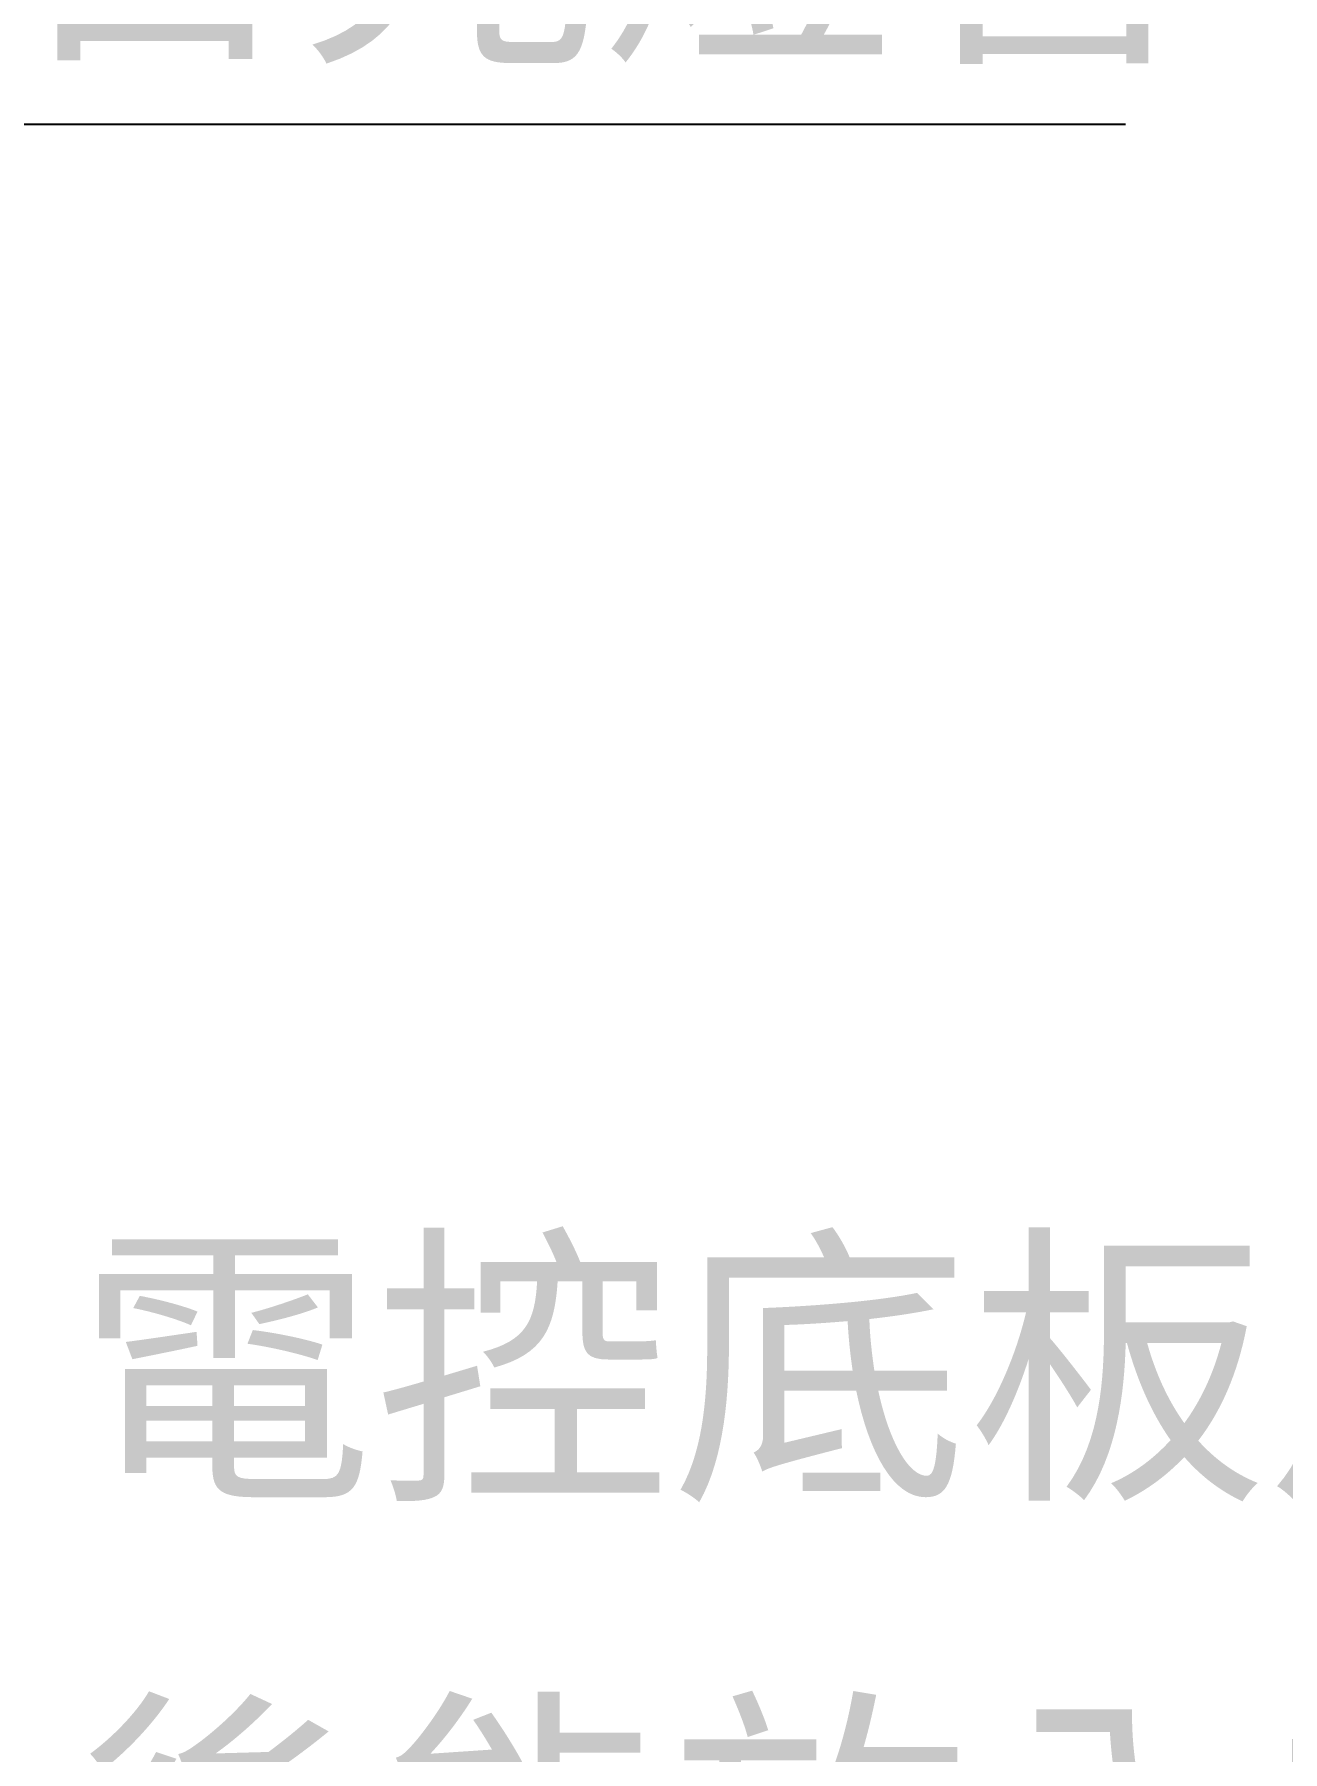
# Model space of a CAD drawing. Header units: millimetres. Extents: x 200 to 5740, y 200 to 4000.
# Drawn here: x 2962.1 to 3305.6, y 3102.9 to 3575.3 of the extents above; entities that cross this region are included whole.
import ezdxf

# ---------------------------------------------------------------- set-up
doc = ezdxf.new("R2010")
doc.units = ezdxf.units.MM
doc.header["$LTSCALE"] = 20
doc.layers.add('符號 (ISO)', color=7, linetype='Continuous', lineweight=25)
doc.styles.add('註記文字 (JIS)', font='kaiu.ttf')
doc.dimstyles.new('預設 (JIS)$7', dxfattribs={"dimscale": 20, "dimtxt": 3, "dimasz": 2.5, "dimexe": 2, "dimexo": 1, "dimgap": 0.8, "dimtad": 1, "dimrnd": 1e-08, "dimdsep": 46, "dimtxsty": '註記文字 (JIS)', "dimblk": 'Filled-1', "dimcen": 0.09, "dimdle": 10, "dimclrd": 256, "dimclre": 256, "dimclrt": 256, "dimadec": 0, "dimazin": 2, "dimtfac": 0.833333, "dimtmove": 0, "dimatfit": 3, "dimfxl": 0, "dimtolj": 1, "dimtzin": 0, "dimlwd": -1, "dimlwe": -1, "dimarcsym": 0})

# ---------------------------------------------------------------- blocks, each defined once
blk = doc.blocks.new('Filled-1')
at = {"color": 0}
for p, q in [((0, 0), (-1, 0.1667)), ((-1, 0.1667), (-1, -0.1667)), ((-1, 0), (0, 0)), ((-1, -0.1667), (0, 0))]:
    blk.add_line(p, q, dxfattribs=at)
at = {"color": 0, "flags": 128}
blk.add_lwpolyline([(-1, -0.1667), (0, 0)], dxfattribs=at)
at = {"color": 0}
blk.add_solid([(-1, -0.1667), (0, 0), (-1, 0.1667), (-1, -0.1667)], dxfattribs=at)

msp = doc.modelspace()

# ---------------------------------------------------------------- texts
at = {"layer": '符號 (ISO)', "insert": (2954.039, 3633.786), "char_height": 59.99092, "width": 325.03016, "attachment_point": 1, "style": '註記文字 (JIS)'}
msp.add_mtext('\\f標楷體|b0|i0;日光燈管', dxfattribs=at)
at = {"layer": '符號 (ISO)', "insert": (2973.717, 3238.334), "char_height": 59.99092, "width": 893.83297, "attachment_point": 1, "line_spacing_factor": 1.275974, "style": '註記文字 (JIS)'}
msp.add_mtext('\\f標楷體|b0|i0;電控底板尺寸以廠商規劃\\P\\L\\f標楷體|b0|i0;後能放入的最大尺寸為主', dxfattribs=at)

# ---------------------------------------------------------------- leaders
at = {"layer": '符號 (ISO)', "annotation_type": 0, "has_hookline": 1, "hookline_direction": 0, "text_width": 308.323}
msp.add_leader([(2398.637, 3240.24), (2904.039, 3550.571), (2954.039, 3550.571)], dimstyle='預設 (JIS)$7', override={"dimgap": 0, "dimtad": 1}, dxfattribs=at)

doc.saveas('drawing.dxf')
